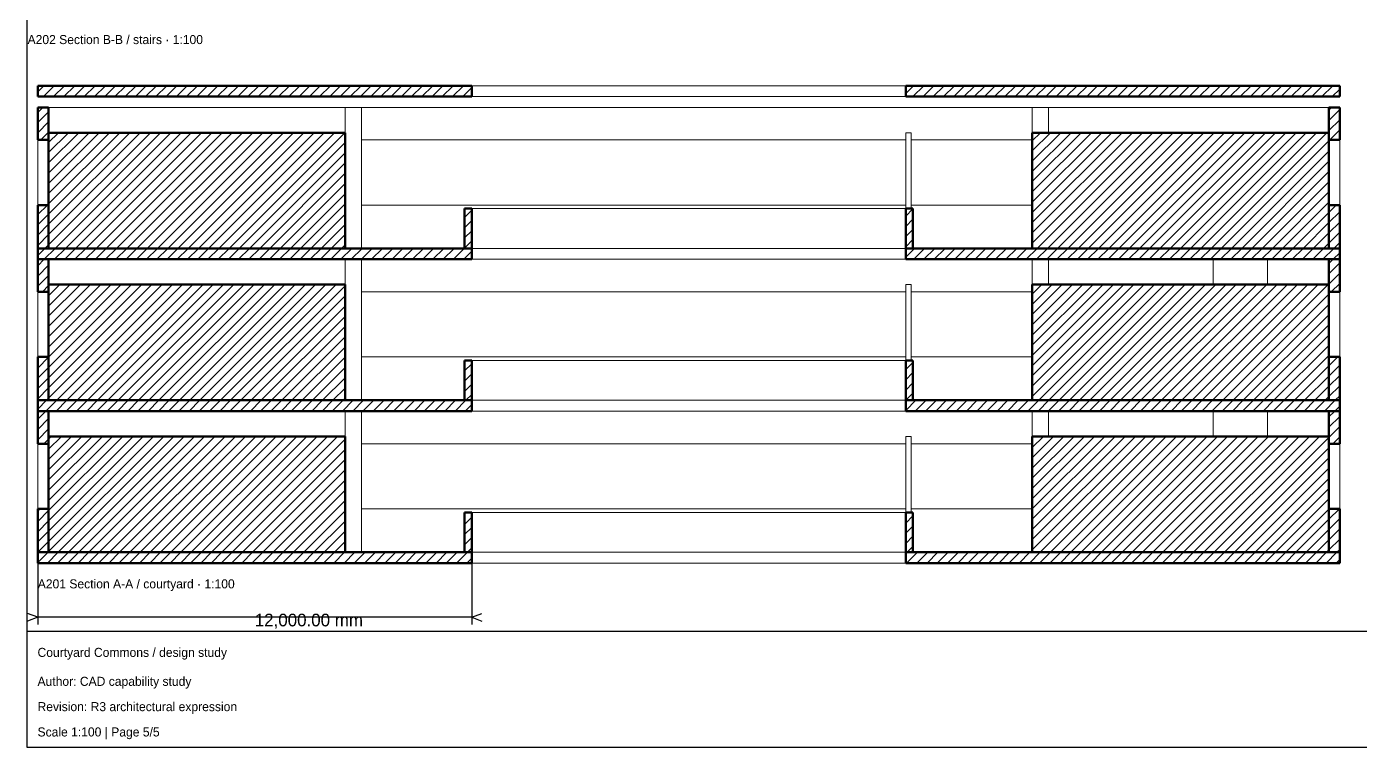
# Model space of a CAD drawing. Header units: millimetres. Extents: x 52468 to 53038, y 12 to 408.
# Drawn here: x 52468 to 52836.8, y 12 to 211.3 of the extents above; entities that cross this region are included whole.
import ezdxf

# ---------------------------------------------------------------- set-up
doc = ezdxf.new("R2010")
doc.units = ezdxf.units.MM
doc.layers.add('90 Derived drawings', color=7, linetype='CONTINUOUS', lineweight=25, true_color=0x202020)
doc.layers.add('Default', color=7, linetype='CONTINUOUS', lineweight=25, true_color=0x4f8cff)

msp = doc.modelspace()

# ---------------------------------------------------------------- linework, layer by layer
at = {"layer": '90 Derived drawings', "linetype": 'CONTINUOUS', "lineweight": 50, "true_color": 0x202020}
for p, q in [((52471.07, 191.95), (52471.07, 194.95)), ((52591.07, 194.95), (52471.07, 194.95)), ((52591.07, 191.95), (52471.07, 191.95)), ((52591.07, 191.95), (52591.07, 194.95)), ((52711.07, 191.95), (52711.07, 194.95)), ((52831.07, 194.95), (52711.07, 194.95)), ((52831.07, 191.95), (52711.07, 191.95)), ((52831.07, 191.95), (52831.07, 194.95)), ((52471.07, 179.95), (52471.07, 188.95)), ((52474.07, 188.95), (52471.07, 188.95)), ((52474.07, 179.95), (52474.07, 188.95)), ((52828.07, 179.95), (52828.07, 188.95)), ((52831.07, 188.95), (52828.07, 188.95)), ((52831.07, 179.95), (52831.07, 188.95)), ((52474.07, 149.95), (52474.07, 181.95)), ((52474.07, 181.95), (52556.07, 181.95)), ((52556.07, 149.95), (52556.07, 181.95)), ((52746.07, 149.95), (52746.07, 181.95)), ((52746.07, 181.95), (52828.07, 181.95)), ((52828.07, 149.95), (52828.07, 181.95)), ((52474.07, 179.95), (52471.07, 179.95)), ((52831.07, 179.95), (52828.07, 179.95)), ((52471.07, 149.95), (52471.07, 161.95)), ((52474.07, 161.95), (52471.07, 161.95)), ((52474.07, 149.95), (52474.07, 161.95)), ((52589.07, 149.95), (52589.07, 160.95)), ((52591.07, 160.95), (52589.07, 160.95)), ((52591.07, 149.95), (52591.07, 160.95)), ((52711.07, 149.95), (52711.07, 160.95)), ((52713.07, 160.95), (52711.07, 160.95)), ((52713.07, 149.95), (52713.07, 160.95)), ((52828.07, 149.95), (52828.07, 161.95)), ((52831.07, 161.95), (52828.07, 161.95)), ((52831.07, 149.95), (52831.07, 161.95)), ((52471.07, 146.95), (52471.07, 149.95)), ((52591.07, 149.95), (52471.07, 149.95)), ((52474.07, 149.95), (52471.07, 149.95)), ((52474.07, 149.95), (52556.07, 149.95)), ((52591.07, 149.95), (52589.07, 149.95)), ((52591.07, 146.95), (52591.07, 149.95)), ((52711.07, 146.95), (52711.07, 149.95)), ((52831.07, 149.95), (52711.07, 149.95)), ((52713.07, 149.95), (52711.07, 149.95)), ((52746.07, 149.95), (52828.07, 149.95)), ((52831.07, 149.95), (52828.07, 149.95)), ((52831.07, 146.95), (52831.07, 149.95)), ((52471.07, 137.95), (52471.07, 146.95)), ((52474.07, 146.95), (52471.07, 146.95)), ((52591.07, 146.95), (52471.07, 146.95)), ((52474.07, 137.95), (52474.07, 146.95)), ((52831.07, 146.95), (52711.07, 146.95)), ((52828.07, 137.95), (52828.07, 146.95)), ((52831.07, 146.95), (52828.07, 146.95)), ((52831.07, 137.95), (52831.07, 146.95)), ((52474.07, 137.95), (52471.07, 137.95)), ((52474.07, 107.95), (52474.07, 139.95)), ((52474.07, 139.95), (52556.07, 139.95)), ((52556.07, 107.95), (52556.07, 139.95)), ((52746.07, 107.95), (52746.07, 139.95)), ((52746.07, 139.95), (52828.07, 139.95)), ((52828.07, 107.95), (52828.07, 139.95)), ((52831.07, 137.95), (52828.07, 137.95)), ((52471.07, 107.95), (52471.07, 119.95)), ((52474.07, 119.95), (52471.07, 119.95)), ((52474.07, 107.95), (52474.07, 119.95)), ((52589.07, 107.95), (52589.07, 118.95)), ((52591.07, 118.95), (52589.07, 118.95)), ((52591.07, 107.95), (52591.07, 118.95)), ((52711.07, 107.95), (52711.07, 118.95)), ((52713.07, 118.95), (52711.07, 118.95)), ((52713.07, 107.95), (52713.07, 118.95)), ((52828.07, 107.95), (52828.07, 119.95)), ((52831.07, 119.95), (52828.07, 119.95)), ((52831.07, 107.95), (52831.07, 119.95)), ((52471.07, 104.95), (52471.07, 107.95)), ((52591.07, 107.95), (52471.07, 107.95)), ((52474.07, 107.95), (52471.07, 107.95)), ((52474.07, 107.95), (52556.07, 107.95)), ((52591.07, 107.95), (52589.07, 107.95)), ((52591.07, 104.95), (52591.07, 107.95)), ((52711.07, 104.95), (52711.07, 107.95)), ((52831.07, 107.95), (52711.07, 107.95)), ((52713.07, 107.95), (52711.07, 107.95)), ((52746.07, 107.95), (52828.07, 107.95)), ((52831.07, 107.95), (52828.07, 107.95)), ((52831.07, 104.95), (52831.07, 107.95)), ((52471.07, 95.95), (52471.07, 104.95)), ((52474.07, 104.95), (52471.07, 104.95)), ((52591.07, 104.95), (52471.07, 104.95)), ((52474.07, 95.95), (52474.07, 104.95)), ((52831.07, 104.95), (52711.07, 104.95)), ((52828.07, 95.95), (52828.07, 104.95)), ((52831.07, 104.95), (52828.07, 104.95)), ((52831.07, 95.95), (52831.07, 104.95)), ((52474.07, 95.95), (52471.07, 95.95)), ((52474.07, 65.95), (52474.07, 97.95)), ((52474.07, 97.95), (52556.07, 97.95)), ((52556.07, 65.95), (52556.07, 97.95)), ((52746.07, 65.95), (52746.07, 97.95)), ((52746.07, 97.95), (52828.07, 97.95)), ((52828.07, 65.95), (52828.07, 97.95)), ((52831.07, 95.95), (52828.07, 95.95)), ((52471.07, 65.95), (52471.07, 77.95)), ((52474.07, 77.95), (52471.07, 77.95)), ((52474.07, 65.95), (52474.07, 77.95)), ((52828.07, 65.95), (52828.07, 77.95)), ((52831.07, 77.95), (52828.07, 77.95)), ((52831.07, 65.95), (52831.07, 77.95)), ((52589.07, 65.95), (52589.07, 76.95)), ((52591.07, 76.95), (52589.07, 76.95)), ((52591.07, 65.95), (52591.07, 76.95)), ((52711.07, 65.95), (52711.07, 76.95)), ((52713.07, 76.95), (52711.07, 76.95)), ((52713.07, 65.95), (52713.07, 76.95)), ((52471.07, 62.95), (52471.07, 65.95)), ((52591.07, 65.95), (52471.07, 65.95)), ((52474.07, 65.95), (52471.07, 65.95)), ((52591.07, 62.95), (52471.07, 62.95)), ((52474.07, 65.95), (52556.07, 65.95)), ((52591.07, 65.95), (52589.07, 65.95)), ((52591.07, 62.95), (52591.07, 65.95)), ((52711.07, 62.95), (52711.07, 65.95)), ((52831.07, 65.95), (52711.07, 65.95)), ((52713.07, 65.95), (52711.07, 65.95)), ((52831.07, 62.95), (52711.07, 62.95)), ((52746.07, 65.95), (52828.07, 65.95)), ((52831.07, 65.95), (52828.07, 65.95)), ((52831.07, 62.95), (52831.07, 65.95))]:
    msp.add_line(p, q, dxfattribs=at)
at = {"layer": '90 Derived drawings', "linetype": 'CONTINUOUS', "lineweight": 13, "true_color": 0x202020}
for p, q in [((52471.07, 193.23), (52472.79, 194.95)), ((52472.62, 191.95), (52475.62, 194.95)), ((52475.45, 191.95), (52478.45, 194.95)), ((52478.28, 191.95), (52481.28, 194.95)), ((52481.1, 191.95), (52484.1, 194.95)), ((52483.93, 191.95), (52486.93, 194.95)), ((52486.76, 191.95), (52489.76, 194.95)), ((52489.59, 191.95), (52492.59, 194.95)), ((52492.42, 191.95), (52495.42, 194.95)), ((52495.25, 191.95), (52498.25, 194.95)), ((52498.07, 191.95), (52501.07, 194.95)), ((52500.9, 191.95), (52503.9, 194.95)), ((52503.73, 191.95), (52506.73, 194.95)), ((52506.56, 191.95), (52509.56, 194.95)), ((52509.39, 191.95), (52512.39, 194.95)), ((52512.22, 191.95), (52515.22, 194.95)), ((52515.04, 191.95), (52518.04, 194.95)), ((52517.87, 191.95), (52520.87, 194.95)), ((52520.7, 191.95), (52523.7, 194.95)), ((52523.53, 191.95), (52526.53, 194.95)), ((52526.36, 191.95), (52529.36, 194.95)), ((52529.19, 191.95), (52532.19, 194.95)), ((52532.02, 191.95), (52535.02, 194.95)), ((52534.84, 191.95), (52537.84, 194.95)), ((52537.67, 191.95), (52540.67, 194.95)), ((52540.5, 191.95), (52543.5, 194.95)), ((52543.33, 191.95), (52546.33, 194.95)), ((52546.16, 191.95), (52549.16, 194.95)), ((52548.99, 191.95), (52551.99, 194.95)), ((52551.81, 191.95), (52554.81, 194.95)), ((52554.64, 191.95), (52557.64, 194.95)), ((52557.47, 191.95), (52560.47, 194.95)), ((52560.3, 191.95), (52563.3, 194.95)), ((52563.13, 191.95), (52566.13, 194.95)), ((52565.96, 191.95), (52568.96, 194.95)), ((52568.78, 191.95), (52571.78, 194.95)), ((52571.61, 191.95), (52574.61, 194.95)), ((52574.44, 191.95), (52577.44, 194.95)), ((52577.27, 191.95), (52580.27, 194.95)), ((52580.1, 191.95), (52583.1, 194.95)), ((52582.93, 191.95), (52585.93, 194.95)), ((52585.76, 191.95), (52588.76, 194.95)), ((52588.58, 191.95), (52591.07, 194.44)), ((52711.07, 192.81), (52713.21, 194.95)), ((52713.03, 191.95), (52716.03, 194.95)), ((52715.86, 191.95), (52718.86, 194.95)), ((52718.69, 191.95), (52721.69, 194.95)), ((52721.52, 191.95), (52724.52, 194.95)), ((52724.35, 191.95), (52727.35, 194.95)), ((52727.18, 191.95), (52730.18, 194.95)), ((52730.01, 191.95), (52733.01, 194.95)), ((52732.83, 191.95), (52735.83, 194.95)), ((52735.66, 191.95), (52738.66, 194.95)), ((52738.49, 191.95), (52741.49, 194.95)), ((52741.32, 191.95), (52744.32, 194.95)), ((52744.15, 191.95), (52747.15, 194.95)), ((52746.98, 191.95), (52749.98, 194.95)), ((52749.8, 191.95), (52752.8, 194.95)), ((52752.63, 191.95), (52755.63, 194.95)), ((52755.46, 191.95), (52758.46, 194.95)), ((52758.29, 191.95), (52761.29, 194.95)), ((52761.12, 191.95), (52764.12, 194.95)), ((52763.95, 191.95), (52766.95, 194.95)), ((52766.77, 191.95), (52769.77, 194.95)), ((52769.6, 191.95), (52772.6, 194.95)), ((52772.43, 191.95), (52775.43, 194.95)), ((52775.26, 191.95), (52778.26, 194.95)), ((52778.09, 191.95), (52781.09, 194.95)), ((52780.92, 191.95), (52783.92, 194.95)), ((52783.75, 191.95), (52786.75, 194.95)), ((52786.57, 191.95), (52789.57, 194.95)), ((52789.4, 191.95), (52792.4, 194.95)), ((52792.23, 191.95), (52795.23, 194.95)), ((52795.06, 191.95), (52798.06, 194.95)), ((52797.89, 191.95), (52800.89, 194.95)), ((52800.72, 191.95), (52803.72, 194.95)), ((52803.54, 191.95), (52806.54, 194.95)), ((52806.37, 191.95), (52809.37, 194.95)), ((52809.2, 191.95), (52812.2, 194.95)), ((52812.03, 191.95), (52815.03, 194.95)), ((52814.86, 191.95), (52817.86, 194.95)), ((52817.69, 191.95), (52820.69, 194.95)), ((52820.51, 191.95), (52823.51, 194.95)), ((52823.34, 191.95), (52826.34, 194.95)), ((52826.17, 191.95), (52829.17, 194.95)), ((52829, 191.95), (52831.07, 194.02)), ((52471.07, 187.57), (52472.45, 188.95)), ((52828.07, 188.19), (52828.83, 188.95)), ((52828.07, 185.36), (52831.07, 188.36)), ((52471.07, 184.74), (52474.07, 187.74)), ((52471.07, 181.92), (52474.07, 184.92)), ((52828.07, 182.53), (52831.07, 185.53)), ((52471.93, 179.95), (52474.07, 182.09)), ((52474.07, 150.97), (52505.04, 181.95)), ((52474.07, 153.8), (52502.22, 181.95)), ((52474.07, 156.63), (52499.39, 181.95)), ((52474.07, 159.46), (52496.56, 181.95)), ((52474.07, 162.29), (52493.73, 181.95)), ((52474.07, 165.12), (52490.9, 181.95)), ((52474.07, 167.94), (52488.07, 181.95)), ((52474.07, 170.77), (52485.25, 181.95)), ((52474.07, 173.6), (52482.42, 181.95)), ((52474.07, 176.43), (52479.59, 181.95)), ((52474.07, 179.26), (52476.76, 181.95)), ((52475.87, 149.95), (52507.87, 181.95)), ((52478.7, 149.95), (52510.7, 181.95)), ((52481.53, 149.95), (52513.53, 181.95)), ((52484.36, 149.95), (52516.36, 181.95)), ((52487.19, 149.95), (52519.19, 181.95)), ((52490.02, 149.95), (52522.02, 181.95)), ((52492.84, 149.95), (52524.84, 181.95)), ((52495.67, 149.95), (52527.67, 181.95)), ((52498.5, 149.95), (52530.5, 181.95)), ((52501.33, 149.95), (52533.33, 181.95)), ((52504.16, 149.95), (52536.16, 181.95)), ((52506.99, 149.95), (52538.99, 181.95)), ((52509.81, 149.95), (52541.81, 181.95)), ((52512.64, 149.95), (52544.64, 181.95)), ((52515.47, 149.95), (52547.47, 181.95)), ((52518.3, 149.95), (52550.3, 181.95)), ((52521.13, 149.95), (52553.13, 181.95)), ((52523.96, 149.95), (52555.96, 181.95)), ((52746.07, 151.45), (52776.57, 181.95)), ((52746.07, 154.27), (52773.75, 181.95)), ((52746.07, 157.1), (52770.92, 181.95)), ((52746.07, 159.93), (52768.09, 181.95)), ((52746.07, 162.76), (52765.26, 181.95)), ((52746.07, 165.59), (52762.43, 181.95)), ((52746.07, 168.42), (52759.6, 181.95)), ((52746.07, 171.24), (52756.77, 181.95)), ((52746.07, 174.07), (52753.95, 181.95)), ((52746.07, 176.9), (52751.12, 181.95)), ((52746.07, 179.73), (52748.29, 181.95)), ((52747.4, 149.95), (52779.4, 181.95)), ((52750.23, 149.95), (52782.23, 181.95)), ((52753.06, 149.95), (52785.06, 181.95)), ((52755.89, 149.95), (52787.89, 181.95)), ((52758.72, 149.95), (52790.72, 181.95)), ((52761.54, 149.95), (52793.54, 181.95)), ((52764.37, 149.95), (52796.37, 181.95)), ((52767.2, 149.95), (52799.2, 181.95)), ((52770.03, 149.95), (52802.03, 181.95)), ((52772.86, 149.95), (52804.86, 181.95)), ((52775.69, 149.95), (52807.69, 181.95)), ((52778.51, 149.95), (52810.51, 181.95)), ((52781.34, 149.95), (52813.34, 181.95)), ((52784.17, 149.95), (52816.17, 181.95)), ((52787, 149.95), (52819, 181.95)), ((52789.83, 149.95), (52821.83, 181.95)), ((52792.66, 149.95), (52824.66, 181.95)), ((52795.49, 149.95), (52827.49, 181.95)), ((52828.31, 179.95), (52831.07, 182.71)), ((52526.78, 149.95), (52556.07, 179.23)), ((52798.31, 149.95), (52828.07, 179.71)), ((52529.61, 149.95), (52556.07, 176.41)), ((52532.44, 149.95), (52556.07, 173.58)), ((52801.14, 149.95), (52828.07, 176.88)), ((52803.97, 149.95), (52828.07, 174.05)), ((52535.27, 149.95), (52556.07, 170.75)), ((52806.8, 149.95), (52828.07, 171.22)), ((52538.1, 149.95), (52556.07, 167.92)), ((52809.63, 149.95), (52828.07, 168.39)), ((52540.93, 149.95), (52556.07, 165.09)), ((52543.76, 149.95), (52556.07, 162.26)), ((52812.46, 149.95), (52828.07, 165.56)), ((52815.28, 149.95), (52828.07, 162.73)), ((52471.07, 159.29), (52473.73, 161.95)), ((52471.07, 156.46), (52474.07, 159.46)), ((52546.58, 149.95), (52556.07, 159.44)), ((52589.07, 158.49), (52591.07, 160.49)), ((52711.07, 158.87), (52713.07, 160.87)), ((52818.11, 149.95), (52828.07, 159.91)), ((52828.07, 159.91), (52830.11, 161.95)), ((52828.07, 157.08), (52831.07, 160.08)), ((52471.07, 153.63), (52474.07, 156.63)), ((52549.41, 149.95), (52556.07, 156.61)), ((52589.07, 155.67), (52591.07, 157.67)), ((52711.07, 156.04), (52713.07, 158.04)), ((52711.07, 153.21), (52713.07, 155.21)), ((52820.94, 149.95), (52828.07, 157.08)), ((52828.07, 154.25), (52831.07, 157.25)), ((52471.07, 150.8), (52474.07, 153.8)), ((52552.24, 149.95), (52556.07, 153.78)), ((52589.07, 152.84), (52591.07, 154.84)), ((52589.07, 150.01), (52591.07, 152.01)), ((52711.07, 150.39), (52713.07, 152.39)), ((52823.77, 149.95), (52828.07, 154.25)), ((52826.6, 149.95), (52828.07, 151.42)), ((52828.07, 151.42), (52831.07, 154.42)), ((52829.43, 149.95), (52831.07, 151.59)), ((52471.07, 147.97), (52473.04, 149.95)), ((52472.87, 146.95), (52475.87, 149.95)), ((52473.04, 149.95), (52474.07, 150.97)), ((52475.7, 146.95), (52478.7, 149.95)), ((52478.53, 146.95), (52481.53, 149.95)), ((52481.36, 146.95), (52484.36, 149.95)), ((52484.19, 146.95), (52487.19, 149.95)), ((52487.02, 146.95), (52490.02, 149.95)), ((52489.84, 146.95), (52492.84, 149.95)), ((52492.67, 146.95), (52495.67, 149.95)), ((52495.5, 146.95), (52498.5, 149.95)), ((52498.33, 146.95), (52501.33, 149.95)), ((52501.16, 146.95), (52504.16, 149.95)), ((52503.99, 146.95), (52506.99, 149.95)), ((52506.81, 146.95), (52509.81, 149.95)), ((52509.64, 146.95), (52512.64, 149.95)), ((52512.47, 146.95), (52515.47, 149.95)), ((52515.3, 146.95), (52518.3, 149.95)), ((52518.13, 146.95), (52521.13, 149.95)), ((52520.96, 146.95), (52523.96, 149.95)), ((52523.78, 146.95), (52526.78, 149.95)), ((52526.61, 146.95), (52529.61, 149.95)), ((52529.44, 146.95), (52532.44, 149.95)), ((52532.27, 146.95), (52535.27, 149.95)), ((52535.1, 146.95), (52538.1, 149.95)), ((52537.93, 146.95), (52540.93, 149.95)), ((52540.76, 146.95), (52543.76, 149.95)), ((52543.58, 146.95), (52546.58, 149.95)), ((52546.41, 146.95), (52549.41, 149.95)), ((52549.24, 146.95), (52552.24, 149.95)), ((52552.07, 146.95), (52555.07, 149.95)), ((52554.9, 146.95), (52557.9, 149.95)), ((52555.07, 149.95), (52556.07, 150.95)), ((52557.73, 146.95), (52560.73, 149.95)), ((52560.55, 146.95), (52563.55, 149.95)), ((52563.38, 146.95), (52566.38, 149.95)), ((52566.21, 146.95), (52569.21, 149.95)), ((52569.04, 146.95), (52572.04, 149.95)), ((52571.87, 146.95), (52574.87, 149.95)), ((52574.7, 146.95), (52577.7, 149.95)), ((52577.52, 146.95), (52580.52, 149.95)), ((52580.35, 146.95), (52583.35, 149.95)), ((52583.18, 146.95), (52586.18, 149.95)), ((52586.01, 146.95), (52589.01, 149.95)), ((52588.84, 146.95), (52591.07, 149.18)), ((52711.07, 147.56), (52713.46, 149.95)), ((52713.29, 146.95), (52716.29, 149.95)), ((52716.12, 146.95), (52719.12, 149.95)), ((52718.95, 146.95), (52721.95, 149.95)), ((52721.77, 146.95), (52724.77, 149.95)), ((52724.6, 146.95), (52727.6, 149.95)), ((52727.43, 146.95), (52730.43, 149.95)), ((52730.26, 146.95), (52733.26, 149.95)), ((52733.09, 146.95), (52736.09, 149.95)), ((52735.92, 146.95), (52738.92, 149.95)), ((52738.75, 146.95), (52741.75, 149.95)), ((52741.57, 146.95), (52744.57, 149.95)), ((52744.4, 146.95), (52747.4, 149.95)), ((52747.23, 146.95), (52750.23, 149.95)), ((52750.06, 146.95), (52753.06, 149.95)), ((52752.89, 146.95), (52755.89, 149.95)), ((52755.72, 146.95), (52758.72, 149.95)), ((52758.54, 146.95), (52761.54, 149.95)), ((52761.37, 146.95), (52764.37, 149.95)), ((52764.2, 146.95), (52767.2, 149.95)), ((52767.03, 146.95), (52770.03, 149.95)), ((52769.86, 146.95), (52772.86, 149.95)), ((52772.69, 146.95), (52775.69, 149.95)), ((52775.51, 146.95), (52778.51, 149.95)), ((52778.34, 146.95), (52781.34, 149.95)), ((52781.17, 146.95), (52784.17, 149.95)), ((52784, 146.95), (52787, 149.95)), ((52786.83, 146.95), (52789.83, 149.95)), ((52789.66, 146.95), (52792.66, 149.95)), ((52792.49, 146.95), (52795.49, 149.95)), ((52795.31, 146.95), (52798.31, 149.95)), ((52798.14, 146.95), (52801.14, 149.95)), ((52800.97, 146.95), (52803.97, 149.95)), ((52803.8, 146.95), (52806.8, 149.95)), ((52806.63, 146.95), (52809.63, 149.95)), ((52809.46, 146.95), (52812.46, 149.95)), ((52812.28, 146.95), (52815.28, 149.95)), ((52815.11, 146.95), (52818.11, 149.95)), ((52817.94, 146.95), (52820.94, 149.95)), ((52820.77, 146.95), (52823.77, 149.95)), ((52823.6, 146.95), (52826.6, 149.95)), ((52826.43, 146.95), (52829.43, 149.95)), ((52829.25, 146.95), (52831.07, 148.76)), ((52471.07, 145.15), (52472.87, 146.95)), ((52471.07, 142.32), (52474.07, 145.32)), ((52828.07, 145.76), (52829.25, 146.95)), ((52828.07, 142.94), (52831.07, 145.94)), ((52471.07, 139.49), (52474.07, 142.49)), ((52828.07, 140.11), (52831.07, 143.11)), ((52828.74, 137.95), (52831.07, 140.28)), ((52472.36, 137.95), (52474.07, 139.66)), ((52474.07, 108.55), (52505.47, 139.95)), ((52474.07, 111.38), (52502.64, 139.95)), ((52474.07, 114.2), (52499.81, 139.95)), ((52474.07, 117.03), (52496.99, 139.95)), ((52474.07, 119.86), (52494.16, 139.95)), ((52474.07, 122.69), (52491.33, 139.95)), ((52474.07, 125.52), (52488.5, 139.95)), ((52474.07, 128.35), (52485.67, 139.95)), ((52474.07, 131.18), (52482.84, 139.95)), ((52474.07, 134), (52480.02, 139.95)), ((52474.07, 136.83), (52477.19, 139.95)), ((52474.07, 139.66), (52474.36, 139.95)), ((52476.3, 107.95), (52508.3, 139.95)), ((52479.13, 107.95), (52511.13, 139.95)), ((52481.96, 107.95), (52513.96, 139.95)), ((52484.78, 107.95), (52516.78, 139.95)), ((52487.61, 107.95), (52519.61, 139.95)), ((52490.44, 107.95), (52522.44, 139.95)), ((52493.27, 107.95), (52525.27, 139.95)), ((52496.1, 107.95), (52528.1, 139.95)), ((52498.93, 107.95), (52530.93, 139.95)), ((52501.76, 107.95), (52533.76, 139.95)), ((52504.58, 107.95), (52536.58, 139.95)), ((52507.41, 107.95), (52539.41, 139.95)), ((52510.24, 107.95), (52542.24, 139.95)), ((52513.07, 107.95), (52545.07, 139.95)), ((52515.9, 107.95), (52547.9, 139.95)), ((52518.73, 107.95), (52550.73, 139.95)), ((52521.55, 107.95), (52553.55, 139.95)), ((52524.38, 107.95), (52556.07, 139.64)), ((52527.21, 107.95), (52556.07, 136.81)), ((52746.07, 109.02), (52777, 139.95)), ((52746.07, 111.85), (52774.17, 139.95)), ((52746.07, 114.68), (52771.34, 139.95)), ((52746.07, 117.5), (52768.51, 139.95)), ((52746.07, 120.33), (52765.69, 139.95)), ((52746.07, 123.16), (52762.86, 139.95)), ((52746.07, 125.99), (52760.03, 139.95)), ((52746.07, 128.82), (52757.2, 139.95)), ((52746.07, 131.65), (52754.37, 139.95)), ((52746.07, 134.47), (52751.54, 139.95)), ((52746.07, 137.3), (52748.72, 139.95)), ((52747.83, 107.95), (52779.83, 139.95)), ((52750.66, 107.95), (52782.66, 139.95)), ((52753.49, 107.95), (52785.49, 139.95)), ((52756.31, 107.95), (52788.31, 139.95)), ((52759.14, 107.95), (52791.14, 139.95)), ((52761.97, 107.95), (52793.97, 139.95)), ((52764.8, 107.95), (52796.8, 139.95)), ((52767.63, 107.95), (52799.63, 139.95)), ((52770.46, 107.95), (52802.46, 139.95)), ((52773.28, 107.95), (52805.28, 139.95)), ((52776.11, 107.95), (52808.11, 139.95)), ((52778.94, 107.95), (52810.94, 139.95)), ((52781.77, 107.95), (52813.77, 139.95)), ((52784.6, 107.95), (52816.6, 139.95)), ((52787.43, 107.95), (52819.43, 139.95)), ((52790.25, 107.95), (52822.25, 139.95)), ((52793.08, 107.95), (52825.08, 139.95)), ((52795.91, 107.95), (52827.91, 139.95)), ((52798.74, 107.95), (52828.07, 137.28)), ((52530.04, 107.95), (52556.07, 133.98)), ((52801.57, 107.95), (52828.07, 134.45)), ((52532.87, 107.95), (52556.07, 131.15)), ((52804.4, 107.95), (52828.07, 131.62)), ((52535.7, 107.95), (52556.07, 128.32)), ((52538.52, 107.95), (52556.07, 125.49)), ((52807.23, 107.95), (52828.07, 128.79)), ((52810.05, 107.95), (52828.07, 125.97)), ((52541.35, 107.95), (52556.07, 122.67)), ((52812.88, 107.95), (52828.07, 123.14)), ((52471.07, 119.69), (52471.33, 119.95)), ((52471.07, 116.86), (52474.07, 119.86)), ((52544.18, 107.95), (52556.07, 119.84)), ((52589.07, 118.9), (52589.12, 118.95)), ((52589.07, 116.07), (52591.07, 118.07)), ((52711.07, 116.45), (52713.07, 118.45)), ((52815.71, 107.95), (52828.07, 120.31)), ((52828.07, 117.48), (52830.54, 119.95)), ((52471.07, 114.03), (52474.07, 117.03)), ((52547.01, 107.95), (52556.07, 117.01)), ((52589.07, 113.24), (52591.07, 115.24)), ((52711.07, 113.62), (52713.07, 115.62)), ((52818.54, 107.95), (52828.07, 117.48)), ((52821.37, 107.95), (52828.07, 114.65)), ((52828.07, 114.65), (52831.07, 117.65)), ((52828.07, 111.82), (52831.07, 114.82)), ((52471.07, 111.2), (52474.07, 114.2)), ((52471.07, 108.38), (52474.07, 111.38)), ((52549.84, 107.95), (52556.07, 114.18)), ((52552.67, 107.95), (52556.07, 111.35)), ((52589.07, 110.41), (52591.07, 112.41)), ((52711.07, 110.79), (52713.07, 112.79)), ((52824.2, 107.95), (52828.07, 111.82)), ((52828.07, 108.99), (52831.07, 111.99)), ((52471.07, 105.55), (52473.47, 107.95)), ((52473.3, 104.95), (52476.3, 107.95)), ((52473.47, 107.95), (52474.07, 108.55)), ((52476.13, 104.95), (52479.13, 107.95)), ((52478.96, 104.95), (52481.96, 107.95)), ((52481.78, 104.95), (52484.78, 107.95)), ((52484.61, 104.95), (52487.61, 107.95)), ((52487.44, 104.95), (52490.44, 107.95)), ((52490.27, 104.95), (52493.27, 107.95)), ((52493.1, 104.95), (52496.1, 107.95)), ((52495.93, 104.95), (52498.93, 107.95)), ((52498.76, 104.95), (52501.76, 107.95)), ((52501.58, 104.95), (52504.58, 107.95)), ((52504.41, 104.95), (52507.41, 107.95)), ((52507.24, 104.95), (52510.24, 107.95)), ((52510.07, 104.95), (52513.07, 107.95)), ((52512.9, 104.95), (52515.9, 107.95)), ((52515.73, 104.95), (52518.73, 107.95)), ((52518.55, 104.95), (52521.55, 107.95)), ((52521.38, 104.95), (52524.38, 107.95)), ((52524.21, 104.95), (52527.21, 107.95)), ((52527.04, 104.95), (52530.04, 107.95)), ((52529.87, 104.95), (52532.87, 107.95)), ((52532.7, 104.95), (52535.7, 107.95)), ((52535.52, 104.95), (52538.52, 107.95)), ((52538.35, 104.95), (52541.35, 107.95)), ((52541.18, 104.95), (52544.18, 107.95)), ((52544.01, 104.95), (52547.01, 107.95)), ((52546.84, 104.95), (52549.84, 107.95)), ((52549.67, 104.95), (52552.67, 107.95)), ((52552.5, 104.95), (52555.5, 107.95)), ((52555.32, 104.95), (52558.32, 107.95)), ((52555.5, 107.95), (52556.07, 108.52)), ((52558.15, 104.95), (52561.15, 107.95)), ((52560.98, 104.95), (52563.98, 107.95)), ((52563.81, 104.95), (52566.81, 107.95)), ((52566.64, 104.95), (52569.64, 107.95)), ((52569.47, 104.95), (52572.47, 107.95)), ((52572.29, 104.95), (52575.29, 107.95)), ((52575.12, 104.95), (52578.12, 107.95)), ((52577.95, 104.95), (52580.95, 107.95)), ((52580.78, 104.95), (52583.78, 107.95)), ((52583.61, 104.95), (52586.61, 107.95)), ((52586.44, 104.95), (52589.44, 107.95)), ((52589.44, 107.95), (52591.07, 109.58)), ((52711.07, 107.96), (52713.07, 109.96)), ((52711.07, 105.13), (52713.89, 107.95)), ((52713.72, 104.95), (52716.72, 107.95)), ((52716.54, 104.95), (52719.54, 107.95)), ((52719.37, 104.95), (52722.37, 107.95)), ((52722.2, 104.95), (52725.2, 107.95)), ((52725.03, 104.95), (52728.03, 107.95)), ((52727.86, 104.95), (52730.86, 107.95)), ((52730.69, 104.95), (52733.69, 107.95)), ((52733.51, 104.95), (52736.51, 107.95)), ((52736.34, 104.95), (52739.34, 107.95)), ((52739.17, 104.95), (52742.17, 107.95)), ((52742, 104.95), (52745, 107.95)), ((52744.83, 104.95), (52747.83, 107.95)), ((52747.66, 104.95), (52750.66, 107.95)), ((52750.49, 104.95), (52753.49, 107.95)), ((52753.31, 104.95), (52756.31, 107.95)), ((52756.14, 104.95), (52759.14, 107.95)), ((52758.97, 104.95), (52761.97, 107.95)), ((52761.8, 104.95), (52764.8, 107.95)), ((52764.63, 104.95), (52767.63, 107.95)), ((52767.46, 104.95), (52770.46, 107.95)), ((52770.28, 104.95), (52773.28, 107.95)), ((52773.11, 104.95), (52776.11, 107.95)), ((52775.94, 104.95), (52778.94, 107.95)), ((52778.77, 104.95), (52781.77, 107.95)), ((52781.6, 104.95), (52784.6, 107.95)), ((52784.43, 104.95), (52787.43, 107.95)), ((52787.25, 104.95), (52790.25, 107.95)), ((52790.08, 104.95), (52793.08, 107.95)), ((52792.91, 104.95), (52795.91, 107.95)), ((52795.74, 104.95), (52798.74, 107.95)), ((52798.57, 104.95), (52801.57, 107.95)), ((52801.4, 104.95), (52804.4, 107.95)), ((52804.23, 104.95), (52807.23, 107.95)), ((52807.05, 104.95), (52810.05, 107.95)), ((52809.88, 104.95), (52812.88, 107.95)), ((52812.71, 104.95), (52815.71, 107.95)), ((52815.54, 104.95), (52818.54, 107.95)), ((52818.37, 104.95), (52821.37, 107.95)), ((52821.2, 104.95), (52824.2, 107.95)), ((52824.02, 104.95), (52827.02, 107.95)), ((52826.85, 104.95), (52829.85, 107.95)), ((52827.02, 107.95), (52828.07, 108.99)), ((52829.85, 107.95), (52831.07, 109.17)), ((52471.07, 102.72), (52473.3, 104.95)), ((52589.27, 104.95), (52591.07, 106.75)), ((52828.07, 103.34), (52829.68, 104.95)), ((52828.07, 100.51), (52831.07, 103.51)), ((52829.68, 104.95), (52831.07, 106.34)), ((52471.07, 99.89), (52474.07, 102.89)), ((52471.07, 97.06), (52474.07, 100.06)), ((52828.07, 97.68), (52831.07, 100.68)), ((52472.78, 95.95), (52474.07, 97.23)), ((52474.07, 66.12), (52505.9, 97.95)), ((52474.07, 68.95), (52503.07, 97.95)), ((52474.07, 71.78), (52500.24, 97.95)), ((52474.07, 74.61), (52497.41, 97.95)), ((52474.07, 77.44), (52494.58, 97.95)), ((52474.07, 80.26), (52491.76, 97.95)), ((52474.07, 83.09), (52488.93, 97.95)), ((52474.07, 85.92), (52486.1, 97.95)), ((52474.07, 88.75), (52483.27, 97.95)), ((52474.07, 91.58), (52480.44, 97.95)), ((52474.07, 94.41), (52477.61, 97.95)), ((52474.07, 97.23), (52474.78, 97.95)), ((52476.73, 65.95), (52508.73, 97.95)), ((52479.55, 65.95), (52511.55, 97.95)), ((52482.38, 65.95), (52514.38, 97.95)), ((52485.21, 65.95), (52517.21, 97.95)), ((52488.04, 65.95), (52520.04, 97.95)), ((52490.87, 65.95), (52522.87, 97.95)), ((52493.7, 65.95), (52525.7, 97.95)), ((52496.52, 65.95), (52528.52, 97.95)), ((52499.35, 65.95), (52531.35, 97.95)), ((52502.18, 65.95), (52534.18, 97.95)), ((52505.01, 65.95), (52537.01, 97.95)), ((52507.84, 65.95), (52539.84, 97.95)), ((52510.67, 65.95), (52542.67, 97.95)), ((52513.5, 65.95), (52545.5, 97.95)), ((52516.32, 65.95), (52548.32, 97.95)), ((52519.15, 65.95), (52551.15, 97.95)), ((52521.98, 65.95), (52553.98, 97.95)), ((52524.81, 65.95), (52556.07, 97.21)), ((52746.07, 66.59), (52777.43, 97.95)), ((52746.07, 69.42), (52774.6, 97.95)), ((52746.07, 72.25), (52771.77, 97.95)), ((52746.07, 75.08), (52768.94, 97.95)), ((52746.07, 77.91), (52766.11, 97.95)), ((52746.07, 80.73), (52763.28, 97.95)), ((52746.07, 83.56), (52760.46, 97.95)), ((52746.07, 86.39), (52757.63, 97.95)), ((52746.07, 89.22), (52754.8, 97.95)), ((52746.07, 92.05), (52751.97, 97.95)), ((52746.07, 94.88), (52749.14, 97.95)), ((52746.07, 97.71), (52746.31, 97.95)), ((52748.25, 65.95), (52780.25, 97.95)), ((52751.08, 65.95), (52783.08, 97.95)), ((52753.91, 65.95), (52785.91, 97.95)), ((52756.74, 65.95), (52788.74, 97.95)), ((52759.57, 65.95), (52791.57, 97.95)), ((52762.4, 65.95), (52794.4, 97.95)), ((52765.23, 65.95), (52797.23, 97.95)), ((52768.05, 65.95), (52800.05, 97.95)), ((52770.88, 65.95), (52802.88, 97.95)), ((52773.71, 65.95), (52805.71, 97.95)), ((52776.54, 65.95), (52808.54, 97.95)), ((52779.37, 65.95), (52811.37, 97.95)), ((52782.2, 65.95), (52814.2, 97.95)), ((52785.02, 65.95), (52817.02, 97.95)), ((52787.85, 65.95), (52819.85, 97.95)), ((52790.68, 65.95), (52822.68, 97.95)), ((52793.51, 65.95), (52825.51, 97.95)), ((52796.34, 65.95), (52828.07, 97.68)), ((52829.17, 95.95), (52831.07, 97.85)), ((52527.64, 65.95), (52556.07, 94.38)), ((52799.17, 65.95), (52828.07, 94.85)), ((52530.47, 65.95), (52556.07, 91.55)), ((52533.29, 65.95), (52556.07, 88.72)), ((52802, 65.95), (52828.07, 92.02)), ((52804.82, 65.95), (52828.07, 89.2)), ((52536.12, 65.95), (52556.07, 85.9)), ((52807.65, 65.95), (52828.07, 86.37)), ((52538.95, 65.95), (52556.07, 83.07)), ((52810.48, 65.95), (52828.07, 83.54)), ((52471.07, 77.26), (52471.76, 77.95)), ((52541.78, 65.95), (52556.07, 80.24)), ((52813.31, 65.95), (52828.07, 80.71)), ((52816.14, 65.95), (52828.07, 77.88)), ((52828.07, 75.05), (52830.97, 77.95)), ((52828.07, 77.88), (52828.14, 77.95)), ((52471.07, 74.44), (52474.07, 77.44)), ((52471.07, 71.61), (52474.07, 74.61)), ((52544.61, 65.95), (52556.07, 77.41)), ((52547.44, 65.95), (52556.07, 74.58)), ((52589.07, 76.47), (52589.55, 76.95)), ((52589.07, 73.64), (52591.07, 75.64)), ((52711.07, 76.85), (52711.17, 76.95)), ((52711.07, 74.02), (52713.07, 76.02)), ((52818.97, 65.95), (52828.07, 75.05)), ((52828.07, 72.23), (52831.07, 75.23)), ((52471.07, 68.78), (52474.07, 71.78)), ((52550.27, 65.95), (52556.07, 71.75)), ((52589.07, 70.81), (52591.07, 72.81)), ((52711.07, 71.19), (52713.07, 73.19)), ((52711.07, 68.36), (52713.07, 70.36)), ((52821.79, 65.95), (52828.07, 72.23)), ((52828.07, 69.4), (52831.07, 72.4)), ((52471.07, 65.95), (52474.07, 68.95)), ((52553.09, 65.95), (52556.07, 68.93)), ((52589.07, 67.98), (52591.07, 69.98)), ((52589.86, 65.95), (52591.07, 67.16)), ((52711.49, 65.95), (52713.07, 67.53)), ((52824.62, 65.95), (52828.07, 69.4)), ((52827.45, 65.95), (52828.07, 66.57)), ((52828.07, 66.57), (52831.07, 69.57)), ((52830.28, 65.95), (52831.07, 66.74)), ((52471.07, 63.12), (52473.9, 65.95)), ((52473.73, 62.95), (52476.73, 65.95)), ((52473.9, 65.95), (52474.07, 66.12)), ((52476.55, 62.95), (52479.55, 65.95)), ((52479.38, 62.95), (52482.38, 65.95)), ((52482.21, 62.95), (52485.21, 65.95)), ((52485.04, 62.95), (52488.04, 65.95)), ((52487.87, 62.95), (52490.87, 65.95)), ((52490.7, 62.95), (52493.7, 65.95)), ((52493.52, 62.95), (52496.52, 65.95)), ((52496.35, 62.95), (52499.35, 65.95)), ((52499.18, 62.95), (52502.18, 65.95)), ((52502.01, 62.95), (52505.01, 65.95)), ((52504.84, 62.95), (52507.84, 65.95)), ((52507.67, 62.95), (52510.67, 65.95)), ((52510.5, 62.95), (52513.5, 65.95)), ((52513.32, 62.95), (52516.32, 65.95)), ((52516.15, 62.95), (52519.15, 65.95)), ((52518.98, 62.95), (52521.98, 65.95)), ((52521.81, 62.95), (52524.81, 65.95)), ((52524.64, 62.95), (52527.64, 65.95)), ((52527.47, 62.95), (52530.47, 65.95)), ((52530.29, 62.95), (52533.29, 65.95)), ((52533.12, 62.95), (52536.12, 65.95)), ((52535.95, 62.95), (52538.95, 65.95)), ((52538.78, 62.95), (52541.78, 65.95)), ((52541.61, 62.95), (52544.61, 65.95)), ((52544.44, 62.95), (52547.44, 65.95)), ((52547.27, 62.95), (52550.27, 65.95)), ((52550.09, 62.95), (52553.09, 65.95)), ((52552.92, 62.95), (52555.92, 65.95)), ((52555.75, 62.95), (52558.75, 65.95)), ((52555.92, 65.95), (52556.07, 66.1)), ((52558.58, 62.95), (52561.58, 65.95)), ((52561.41, 62.95), (52564.41, 65.95)), ((52564.24, 62.95), (52567.24, 65.95)), ((52567.06, 62.95), (52570.06, 65.95)), ((52569.89, 62.95), (52572.89, 65.95)), ((52572.72, 62.95), (52575.72, 65.95)), ((52575.55, 62.95), (52578.55, 65.95)), ((52578.38, 62.95), (52581.38, 65.95)), ((52581.21, 62.95), (52584.21, 65.95)), ((52584.03, 62.95), (52587.03, 65.95)), ((52586.86, 62.95), (52589.86, 65.95)), ((52589.69, 62.95), (52591.07, 64.33)), ((52711.07, 65.53), (52711.49, 65.95)), ((52711.31, 62.95), (52714.31, 65.95)), ((52714.14, 62.95), (52717.14, 65.95)), ((52716.97, 62.95), (52719.97, 65.95)), ((52719.8, 62.95), (52722.8, 65.95)), ((52722.63, 62.95), (52725.63, 65.95)), ((52725.46, 62.95), (52728.46, 65.95)), ((52728.28, 62.95), (52731.28, 65.95)), ((52731.11, 62.95), (52734.11, 65.95)), ((52733.94, 62.95), (52736.94, 65.95)), ((52736.77, 62.95), (52739.77, 65.95)), ((52739.6, 62.95), (52742.6, 65.95)), ((52742.43, 62.95), (52745.43, 65.95)), ((52745.25, 62.95), (52748.25, 65.95)), ((52748.08, 62.95), (52751.08, 65.95)), ((52750.91, 62.95), (52753.91, 65.95)), ((52753.74, 62.95), (52756.74, 65.95)), ((52756.57, 62.95), (52759.57, 65.95)), ((52759.4, 62.95), (52762.4, 65.95)), ((52762.23, 62.95), (52765.23, 65.95)), ((52765.05, 62.95), (52768.05, 65.95)), ((52767.88, 62.95), (52770.88, 65.95)), ((52770.71, 62.95), (52773.71, 65.95)), ((52773.54, 62.95), (52776.54, 65.95)), ((52776.37, 62.95), (52779.37, 65.95)), ((52779.2, 62.95), (52782.2, 65.95)), ((52782.02, 62.95), (52785.02, 65.95)), ((52784.85, 62.95), (52787.85, 65.95)), ((52787.68, 62.95), (52790.68, 65.95)), ((52790.51, 62.95), (52793.51, 65.95)), ((52793.34, 62.95), (52796.34, 65.95)), ((52796.17, 62.95), (52799.17, 65.95)), ((52799, 62.95), (52802, 65.95)), ((52801.82, 62.95), (52804.82, 65.95)), ((52804.65, 62.95), (52807.65, 65.95)), ((52807.48, 62.95), (52810.48, 65.95)), ((52810.31, 62.95), (52813.31, 65.95)), ((52813.14, 62.95), (52816.14, 65.95)), ((52815.97, 62.95), (52818.97, 65.95)), ((52818.79, 62.95), (52821.79, 65.95)), ((52821.62, 62.95), (52824.62, 65.95)), ((52824.45, 62.95), (52827.45, 65.95)), ((52827.28, 62.95), (52830.28, 65.95)), ((52830.11, 62.95), (52831.07, 63.91))]:
    msp.add_line(p, q, dxfattribs=at)
at = {"layer": '90 Derived drawings', "linetype": 'CONTINUOUS', "lineweight": 18, "true_color": 0x202020}
for p, q in [((52711.07, 194.95), (52591.07, 194.95)), ((52711.07, 191.95), (52591.07, 191.95)), ((52556.07, 188.95), (52474.07, 188.95)), ((52556.07, 181.95), (52556.07, 188.95)), ((52556.07, 188.95), (52560.57, 188.95)), ((52746.07, 188.95), (52560.57, 188.95)), ((52560.57, 149.95), (52560.57, 188.95)), ((52746.07, 181.95), (52746.07, 188.95)), ((52746.07, 188.95), (52750.57, 188.95)), ((52828.07, 188.95), (52750.57, 188.95)), ((52750.57, 181.95), (52750.57, 188.95)), ((52711.07, 160.95), (52711.07, 181.95)), ((52711.07, 181.95), (52712.57, 181.95)), ((52712.57, 160.95), (52712.57, 181.95)), ((52471.07, 161.95), (52471.07, 179.95)), ((52560.57, 179.95), (52711.07, 179.95)), ((52712.57, 179.95), (52746.07, 179.95)), ((52831.07, 161.95), (52831.07, 179.95)), ((52560.57, 161.95), (52711.07, 161.95)), ((52591.07, 160.95), (52711.07, 160.95)), ((52712.57, 161.95), (52746.07, 161.95)), ((52711.07, 149.95), (52591.07, 149.95)), ((52556.07, 139.95), (52556.07, 146.95)), ((52560.57, 107.95), (52560.57, 146.95)), ((52711.07, 146.95), (52591.07, 146.95)), ((52746.07, 139.95), (52746.07, 146.95)), ((52750.57, 139.95), (52750.57, 146.95)), ((52796.07, 146.95), (52796.07, 139.95)), ((52811.07, 146.95), (52811.07, 139.95)), ((52471.07, 119.95), (52471.07, 137.95)), ((52560.57, 137.95), (52711.07, 137.95)), ((52711.07, 118.95), (52711.07, 139.95)), ((52711.07, 139.95), (52712.57, 139.95)), ((52712.57, 118.95), (52712.57, 139.95)), ((52712.57, 137.95), (52746.07, 137.95)), ((52831.07, 119.95), (52831.07, 137.95)), ((52560.57, 119.95), (52711.07, 119.95)), ((52591.07, 118.95), (52711.07, 118.95)), ((52712.57, 119.95), (52746.07, 119.95)), ((52711.07, 107.95), (52591.07, 107.95)), ((52556.07, 97.95), (52556.07, 104.95)), ((52560.57, 65.95), (52560.57, 104.95)), ((52711.07, 104.95), (52591.07, 104.95)), ((52746.07, 97.95), (52746.07, 104.95)), ((52750.57, 97.95), (52750.57, 104.95)), ((52796.07, 104.95), (52796.07, 97.95)), ((52811.07, 104.95), (52811.07, 97.95)), ((52471.07, 77.95), (52471.07, 95.95)), ((52560.57, 95.95), (52711.07, 95.95)), ((52711.07, 76.95), (52711.07, 97.95)), ((52711.07, 97.95), (52712.57, 97.95)), ((52712.57, 76.95), (52712.57, 97.95)), ((52712.57, 95.95), (52746.07, 95.95)), ((52831.07, 77.95), (52831.07, 95.95)), ((52560.57, 77.95), (52711.07, 77.95)), ((52712.57, 77.95), (52746.07, 77.95)), ((52591.07, 76.95), (52711.07, 76.95)), ((52711.07, 65.95), (52591.07, 65.95)), ((52711.07, 62.95), (52591.07, 62.95))]:
    msp.add_line(p, q, dxfattribs=at)
at = {"layer": '90 Derived drawings', "linetype": 'CONTINUOUS', "lineweight": 25, "true_color": 0x202020}
for points in [[(52471.07, 62.95, 0), (52471.07, 45.95, 0)], [(52591.07, 62.95, 0), (52591.07, 45.95, 0)], [(52471.07, 47.95, 0), (52468.25, 48.98, 0)], [(52471.07, 47.95, 0), (52468.25, 46.92, 0)], [(52591.07, 47.95, 0), (52471.07, 47.95, 0)], [(52591.07, 47.95, 0), (52593.89, 48.98, 0)], [(52591.07, 47.95, 0), (52593.89, 46.92, 0)]]:
    msp.add_polyline3d(points, dxfattribs=at)
at = {"layer": 'Default', "linetype": 'CONTINUOUS', "lineweight": 25, "true_color": 0x4f8cff}
for points in [[(52468, 12), (53038, 12), (53038, 408), (52468, 408)], [(52468, 12), (53038, 12), (53038, 44), (52468, 44)]]:
    msp.add_lwpolyline(points, close=True, dxfattribs=at)

# ---------------------------------------------------------------- texts
at = {"layer": '90 Derived drawings', "linetype": 'CONTINUOUS', "lineweight": 25, "true_color": 0x202020}
for s, height, p in [('A202 Section B-B / stairs · 1:100', 2.5, (52468.25, 206.45)), ('A201 Section A-A / courtyard · 1:100', 2.5, (52471.07, 55.95)), ('12,000.00 mm', 3.5, (52531.07, 45.45))]:
    msp.add_text(s, height=height, dxfattribs=at).set_placement(p)
at = {"layer": 'Default', "linetype": 'CONTINUOUS', "lineweight": 25, "true_color": 0x4f8cff}
for s, p in [('Courtyard Commons / design study', (52471, 37)), ('Author: CAD capability study', (52471, 29)), ('Revision: R3 architectural expression', (52471, 22)), ('Scale 1:100 | Page 5/5', (52471, 15))]:
    msp.add_text(s, height=2.5, dxfattribs=at).set_placement(p)

doc.saveas('drawing.dxf')
